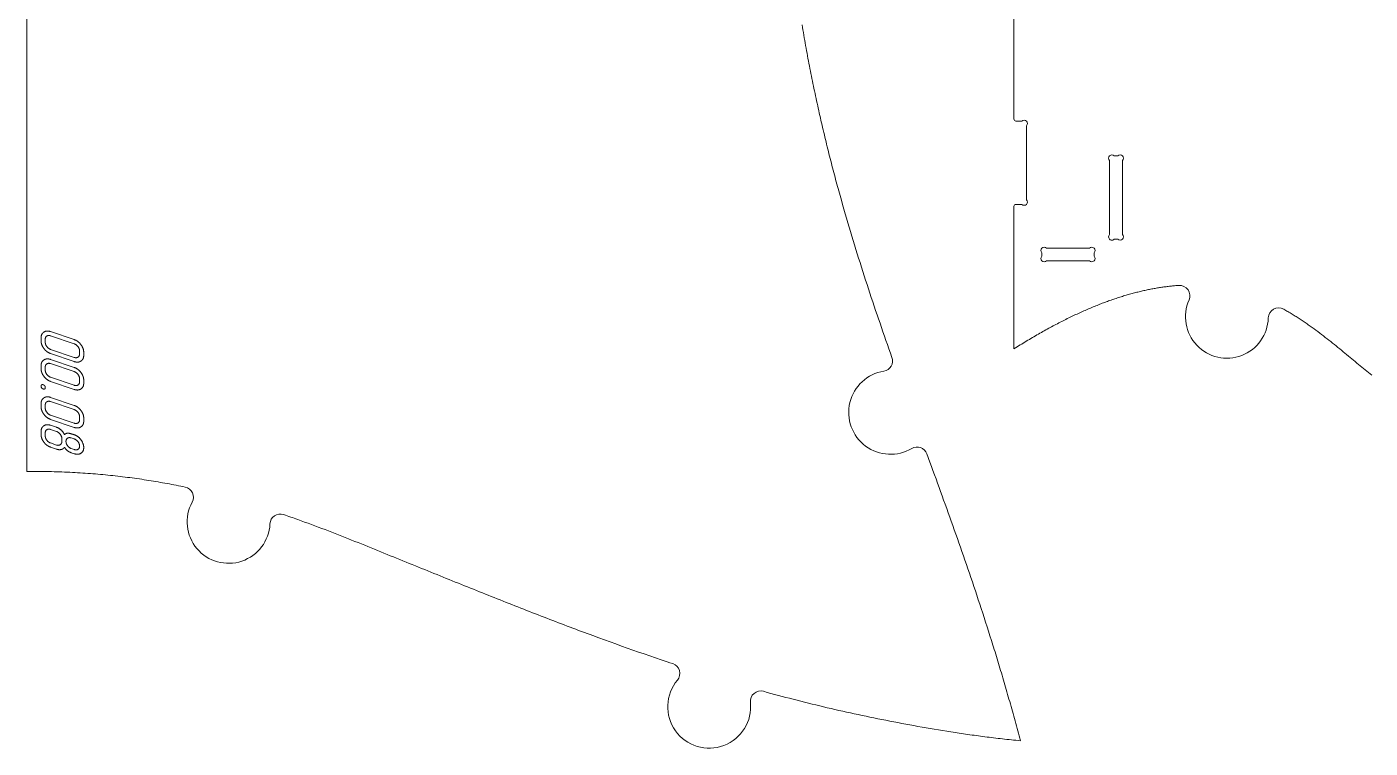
# Model space of a CAD drawing. Header units: millimetres. Extents: x 10 to 1334, y -723 to -10.
# Drawn here: x 10 to 659, y -723 to -375 of the extents above; entities that cross this region are included whole.
import ezdxf

# ---------------------------------------------------------------- set-up
doc = ezdxf.new("R2010")
doc.units = ezdxf.units.MM
doc.layers.add('Cut', color=7, linetype='Continuous', lineweight=0)
doc.layers.add('Mark', color=7, linetype='Continuous', lineweight=0)

msp = doc.modelspace()

# ---------------------------------------------------------------- linework, layer by layer
at = {"layer": 'Cut'}
for points in [[(384.35, -374.2), (384.56, -375.46), (384.77, -376.72), (384.99, -377.98), (385.2, -379.23), (385.42, -380.49), (385.64, -381.73), (385.86, -382.98), (386.08, -384.23), (386.31, -385.47), (386.54, -386.71), (386.76, -387.94), (386.99, -389.18), (387.23, -390.41), (387.46, -391.64), (387.69, -392.86), (387.93, -394.08), (388.17, -395.3), (388.41, -396.52), (388.65, -397.74), (388.89, -398.95), (389.13, -400.16), (389.38, -401.37), (389.62, -402.57), (389.87, -403.77), (390.12, -404.97), (390.37, -406.17), (390.63, -407.36), (390.88, -408.55), (391.13, -409.74), (391.39, -410.93), (391.65, -412.11), (391.91, -413.3), (392.17, -414.48), (392.43, -415.65), (392.69, -416.83), (392.96, -418), (393.23, -419.17), (393.49, -420.34), (393.76, -421.5), (394.03, -422.67), (394.3, -423.83), (394.58, -424.99), (394.85, -426.14), (395.13, -427.3), (395.4, -428.45), (395.68, -429.6), (395.96, -430.75), (396.24, -431.89), (396.52, -433.04), (396.8, -434.18), (397.09, -435.32), (397.37, -436.46), (397.66, -437.59), (397.95, -438.72), (398.24, -439.86), (398.53, -440.99), (398.82, -442.11), (399.11, -443.24), (399.4, -444.36), (399.7, -445.48), (400, -446.6), (400.29, -447.72), (400.59, -448.84), (400.89, -449.95), (401.19, -451.06), (401.49, -452.18), (401.8, -453.28), (402.1, -454.39), (402.4, -455.5), (402.71, -456.6), (403.33, -458.8), (403.94, -461), (404.57, -463.19), (405.2, -465.37), (405.83, -467.55), (406.46, -469.72), (407.1, -471.88), (407.75, -474.04), (408.39, -476.19), (409.04, -478.34), (409.7, -480.48), (410.36, -482.62), (411.02, -484.75), (411.68, -486.87), (412.35, -488.99), (413.02, -491.11), (413.7, -493.22), (414.37, -495.33), (415.05, -497.44), (415.74, -499.54), (416.42, -501.63), (417.11, -503.72), (417.81, -505.81), (418.5, -507.9), (419.2, -509.98), (419.9, -512.06), (420.6, -514.13), (421.31, -516.2), (422.02, -518.27), (422.73, -520.34), (423.44, -522.4), (424.16, -524.47), (424.87, -526.53), (425.59, -528.58), (426.31, -530.64), (427.04, -532.69), (427.76, -534.75, -0.467629), (423.85, -541.35, 1.205944), (437.37, -578.68, -0.46897), (444.61, -581.27), (446.09, -585.3), (446.82, -587.32), (447.56, -589.34), (448.3, -591.36), (449.04, -593.39), (449.77, -595.42), (450.51, -597.45), (451.25, -599.49), (451.99, -601.52), (452.72, -603.56), (453.46, -605.61), (454.19, -607.66), (454.93, -609.71), (455.66, -611.76), (456.4, -613.82), (457.13, -615.88), (457.87, -617.95), (458.6, -620.02), (459.33, -622.09), (460.06, -624.17), (460.79, -626.26), (461.52, -628.34), (462.24, -630.44), (462.97, -632.54), (463.7, -634.64), (464.42, -636.75), (465.14, -638.86), (465.86, -640.98), (466.58, -643.11), (467.3, -645.24), (468.02, -647.38), (468.73, -649.52), (469.45, -651.67), (470.16, -653.82), (470.87, -655.99), (471.58, -658.16), (472.28, -660.33), (472.99, -662.52), (473.69, -664.71), (474.39, -666.9), (475.08, -669.11), (475.78, -671.32), (476.13, -672.43), (476.47, -673.54), (476.82, -674.65), (477.16, -675.77), (477.51, -676.88), (477.85, -678), (478.19, -679.12), (478.54, -680.24), (478.88, -681.37), (479.22, -682.5), (479.56, -683.62), (479.9, -684.75), (480.24, -685.89), (480.58, -687.02), (480.92, -688.16), (481.25, -689.3), (481.59, -690.44), (481.93, -691.58), (482.26, -692.73), (482.6, -693.88), (482.93, -695.03), (483.26, -696.18), (483.59, -697.34), (483.92, -698.49), (484.26, -699.65), (484.59, -700.82), (484.91, -701.98), (485.24, -703.15), (485.57, -704.32), (485.9, -705.49), (486.22, -706.66), (486.55, -707.84), (486.87, -709.02), (487.2, -710.2), (487.52, -711.38), (487.84, -712.57), (488.16, -713.75), (488.48, -714.95), (488.8, -716.14), (489.12, -717.34), (489.43, -718.53), (489.75, -719.74), (488.66, -719.63), (487.57, -719.52), (486.48, -719.42), (485.4, -719.3), (484.32, -719.19), (483.24, -719.08), (482.17, -718.96), (481.1, -718.84), (480.03, -718.72), (478.97, -718.59), (477.91, -718.47), (476.85, -718.34), (475.79, -718.21), (474.74, -718.08), (473.69, -717.95), (472.64, -717.81), (471.6, -717.68), (470.56, -717.54), (469.52, -717.4), (468.48, -717.26), (467.45, -717.11), (466.42, -716.97), (465.39, -716.82), (464.36, -716.68), (463.34, -716.53), (462.32, -716.38), (461.3, -716.22), (460.28, -716.07), (459.26, -715.92), (458.25, -715.76), (457.24, -715.61), (456.23, -715.45), (455.22, -715.29), (454.21, -715.13), (452.2, -714.81), (450.2, -714.48), (448.21, -714.15), (446.22, -713.81), (444.24, -713.48), (442.27, -713.13), (440.3, -712.79), (438.34, -712.44), (436.38, -712.08), (434.43, -711.73), (432.49, -711.36), (430.55, -711), (428.62, -710.63), (426.69, -710.26), (424.77, -709.88), (422.85, -709.5), (420.94, -709.11), (419.04, -708.73), (417.14, -708.33), (415.24, -707.94), (413.36, -707.54), (411.47, -707.14), (409.59, -706.73), (407.72, -706.32), (405.85, -705.91), (403.98, -705.49), (402.12, -705.07), (400.27, -704.64), (398.42, -704.21), (396.57, -703.78), (394.73, -703.34), (392.89, -702.9), (391.06, -702.46), (389.23, -702.01), (387.4, -701.56), (385.58, -701.11), (383.76, -700.65), (381.94, -700.19), (380.13, -699.73), (378.32, -699.26), (376.52, -698.79), (374.72, -698.31), (372.92, -697.83), (371.12, -697.35), (369.33, -696.87), (367.54, -696.38), (365.76, -695.88, 0.528546), (359.45, -701.22, -1.508141), (324.2, -690.48, 0.529097), (321.94, -682.53), (320.56, -682.07), (319.19, -681.61), (316.44, -680.69), (313.69, -679.76), (310.94, -678.82), (308.2, -677.87), (305.45, -676.92), (302.7, -675.96), (299.96, -674.99), (297.21, -674.01), (294.46, -673.03), (291.71, -672.04), (288.95, -671.04), (286.2, -670.03), (283.44, -669.02), (282.06, -668.51), (280.68, -667.99), (279.29, -667.48), (277.91, -666.97), (276.53, -666.45), (275.14, -665.93), (273.76, -665.41), (272.37, -664.89), (270.98, -664.36), (269.59, -663.83), (268.2, -663.31), (266.81, -662.78), (265.42, -662.25), (264.02, -661.71), (262.63, -661.18), (261.23, -660.64), (259.83, -660.1), (258.43, -659.56), (257.03, -659.02), (255.63, -658.47), (254.22, -657.93), (252.81, -657.38), (251.41, -656.83), (250, -656.28), (248.58, -655.73), (247.17, -655.17), (245.76, -654.62), (244.34, -654.06), (242.92, -653.5), (241.5, -652.94), (240.08, -652.38), (238.65, -651.81), (237.22, -651.25), (235.79, -650.68), (234.36, -650.11), (232.93, -649.54), (231.49, -648.97), (230.05, -648.39), (228.61, -647.82), (227.17, -647.24), (225.72, -646.66), (224.27, -646.08), (222.82, -645.5), (221.37, -644.91), (219.91, -644.33), (218.46, -643.74), (216.99, -643.15), (215.53, -642.56), (214.06, -641.97), (212.59, -641.37), (211.12, -640.78), (209.65, -640.18), (208.17, -639.58), (206.69, -638.98), (205.2, -638.38), (203.71, -637.78), (202.22, -637.17), (200.73, -636.57), (199.23, -635.96), (197.73, -635.35), (196.23, -634.74), (194.72, -634.13), (193.21, -633.51), (191.7, -632.9), (190.18, -632.28), (188.66, -631.66), (187.13, -631.04), (185.61, -630.42), (184.08, -629.8), (182.54, -629.17), (181, -628.55), (179.46, -627.92), (177.91, -627.29), (176.36, -626.66), (174.81, -626.03), (173.25, -625.4), (171.68, -624.77), (170.11, -624.14), (168.54, -623.51), (166.96, -622.88), (165.38, -622.25), (163.79, -621.62), (162.19, -620.99), (160.59, -620.36), (158.99, -619.73), (157.38, -619.11), (155.76, -618.48), (154.14, -617.86), (152.51, -617.24), (150.87, -616.62), (149.23, -616.01), (147.58, -615.39), (145.92, -614.78), (144.26, -614.17), (142.59, -613.57), (140.91, -612.97), (140.07, -612.67), (139.23, -612.37), (138.39, -612.07), (137.54, -611.77), (136.69, -611.48), (135.84, -611.18), (134.99, -610.89), (134.13, -610.59, 0.499114), (127.52, -615.08, -1.252634), (89.95, -604.6, 0.501205), (86.58, -597.33), (85.51, -597.11), (84.43, -596.89), (83.36, -596.67), (82.27, -596.46), (81.19, -596.24), (80.1, -596.03), (79.01, -595.82), (77.91, -595.62), (76.82, -595.42), (75.71, -595.22), (74.61, -595.03), (73.5, -594.83), (72.38, -594.64), (71.27, -594.46), (70.14, -594.27), (69.02, -594.09), (67.89, -593.92), (66.76, -593.74), (65.62, -593.57), (64.48, -593.41), (63.34, -593.24), (62.19, -593.08), (61.04, -592.92), (59.88, -592.77), (58.72, -592.62), (57.56, -592.47), (56.39, -592.33), (55.22, -592.19), (54.04, -592.05), (52.87, -591.92), (51.68, -591.79), (50.49, -591.66), (49.3, -591.54), (48.11, -591.42), (46.9, -591.31), (45.7, -591.2), (44.49, -591.09), (43.28, -590.99), (42.06, -590.89), (40.84, -590.79), (39.61, -590.7), (38.38, -590.61), (37.15, -590.53), (35.91, -590.45), (34.67, -590.37), (33.42, -590.3), (32.17, -590.24), (30.91, -590.17), (29.65, -590.11), (28.38, -590.06), (27.11, -590.01), (25.84, -589.96), (24.56, -589.92), (23.28, -589.88), (21.99, -589.85), (20.69, -589.82), (19.4, -589.79), (18.09, -589.77), (16.79, -589.75), (15.47, -589.74), (14.16, -589.73), (12.84, -589.73), (11.51, -589.73), (10.18, -589.74), (10.18, -68.35, -0.414214)], [(659.37, -543.33), (658.58, -542.69), (657.79, -542.05), (657, -541.41), (656.21, -540.76), (655.41, -540.11), (654.6, -539.45), (653.8, -538.79), (652.99, -538.13), (652.18, -537.46), (651.36, -536.79), (650.55, -536.12), (649.72, -535.44), (648.9, -534.76), (648.07, -534.08), (647.24, -533.39), (646.41, -532.7), (645.57, -532.01), (644.73, -531.31), (643.88, -530.62), (643.03, -529.92), (642.17, -529.22), (641.31, -528.53), (640.45, -527.83), (639.58, -527.13), (638.7, -526.44), (637.82, -525.74), (636.94, -525.05), (636.05, -524.36), (635.15, -523.67), (634.25, -522.98), (633.34, -522.3), (632.43, -521.62), (631.51, -520.94), (630.58, -520.27), (630.12, -519.93), (629.65, -519.6), (629.18, -519.27), (628.71, -518.94), (628.24, -518.61), (627.76, -518.28), (627.29, -517.95), (626.81, -517.62), (626.33, -517.3), (625.85, -516.98), (625.37, -516.66), (624.88, -516.34), (624.39, -516.02), (623.9, -515.7), (623.41, -515.39), (622.92, -515.07), (622.43, -514.76), (621.93, -514.45), (621.43, -514.15), (620.93, -513.84), (620.43, -513.54), (619.92, -513.24), (619.42, -512.94), (618.91, -512.64), (618.4, -512.35), (617.88, -512.05), (617.37, -511.76), (616.85, -511.47, 0.56151), (609.43, -515.7, -1.215172), (571.16, -507.01, 0.564471), (566.24, -500), (565.74, -500.03), (565.24, -500.07), (564.73, -500.11), (564.22, -500.16), (563.72, -500.2), (563.2, -500.25), (562.69, -500.3), (562.18, -500.36), (561.66, -500.41), (561.14, -500.47), (560.62, -500.54), (560.1, -500.6), (559.58, -500.67), (559.06, -500.74), (558.53, -500.81), (558, -500.89), (557.47, -500.97), (556.94, -501.05), (556.41, -501.14), (555.87, -501.23), (555.34, -501.32), (554.8, -501.41), (554.26, -501.51), (553.72, -501.61), (553.17, -501.71), (552.63, -501.82), (552.08, -501.92), (551.53, -502.04), (550.98, -502.15), (550.43, -502.27), (549.87, -502.39), (549.32, -502.51), (548.76, -502.64), (548.2, -502.77), (547.64, -502.9), (547.08, -503.04), (546.51, -503.18), (545.94, -503.32), (545.37, -503.47), (544.8, -503.62), (544.23, -503.77), (543.66, -503.92), (543.08, -504.08), (542.5, -504.24), (541.92, -504.41), (541.34, -504.58), (540.75, -504.75), (540.17, -504.92), (539.58, -505.1), (538.99, -505.28), (538.4, -505.47), (537.8, -505.65), (537.21, -505.84), (536.61, -506.04), (536.01, -506.24), (535.41, -506.44), (534.81, -506.64), (534.2, -506.85), (533.59, -507.06), (532.98, -507.28), (532.37, -507.49), (531.76, -507.72), (531.15, -507.94), (530.53, -508.17), (529.91, -508.4), (529.29, -508.64), (528.66, -508.88), (528.04, -509.12), (527.41, -509.36), (526.78, -509.61), (526.15, -509.87), (525.52, -510.12), (524.88, -510.38), (524.24, -510.65), (523.61, -510.92), (522.96, -511.19), (522.32, -511.46), (521.67, -511.74), (521.03, -512.02), (520.38, -512.31), (519.72, -512.6), (519.07, -512.89), (518.41, -513.19), (517.76, -513.49), (517.1, -513.79), (516.43, -514.1), (515.77, -514.41), (515.1, -514.73), (514.43, -515.05), (513.76, -515.37), (513.09, -515.7), (512.41, -516.03), (511.74, -516.37), (511.06, -516.71), (510.37, -517.05), (509.69, -517.4), (509, -517.75), (508.32, -518.1), (507.62, -518.46), (506.93, -518.82), (506.24, -519.19), (505.54, -519.56), (504.84, -519.93), (504.14, -520.31), (503.43, -520.69), (502.73, -521.08), (502.02, -521.47), (501.31, -521.86), (500.6, -522.26), (499.88, -522.67), (499.16, -523.07), (498.44, -523.48), (497.72, -523.9), (497, -524.32), (496.27, -524.74), (495.54, -525.17), (494.81, -525.6), (494.08, -526.04), (493.34, -526.48), (492.61, -526.92), (491.87, -527.37), (491.12, -527.82), (490.38, -528.28), (489.63, -528.74), (488.88, -529.2), (488.13, -529.67), (487.38, -530.15), (486.62, -530.63), (486.62, -461.88, -0.414214), (487.62, -460.88), (490.47, -460.88, 1), (492.72, -458.63), (492.72, -422.92, 1), (490.47, -420.68), (487.62, -420.68, -0.414214), (486.62, -419.68), (486.62, -282.18, -0.414214)]]:
    msp.add_lwpolyline(points, format="xyb", dxfattribs=at)
for points in [[(539.02, -439.72, 1), (536.77, -437.48), (535.06, -437.48, 1), (532.82, -439.72), (532.82, -475.43, 1), (535.06, -477.68), (536.77, -477.68, 1), (539.02, -475.43)], [(502.36, -481.98, 1), (500.12, -484.22), (500.12, -485.93, 1), (502.36, -488.18), (523.07, -488.18, 1), (525.32, -485.93), (525.32, -484.22, 1), (523.07, -481.98)]]:
    msp.add_lwpolyline(points, format="xyb", close=True, dxfattribs=at)
at = {"layer": 'Mark'}
for points in [[(17.05, -525.29), (17.05, -526.72), (17.05, -526.84), (17.06, -526.96), (17.07, -527.08), (17.07, -527.2), (17.09, -527.32), (17.1, -527.43), (17.12, -527.55), (17.14, -527.67), (17.16, -527.79), (17.18, -527.91), (17.21, -528.02), (17.24, -528.14), (17.27, -528.26), (17.31, -528.37), (17.35, -528.49), (17.39, -528.61), (17.43, -528.72), (17.48, -528.84), (17.52, -528.95), (17.57, -529.07), (17.63, -529.18), (17.68, -529.3), (17.74, -529.41), (17.8, -529.53), (17.87, -529.64), (17.93, -529.75), (18, -529.87), (18.08, -529.98), (18.15, -530.09), (18.23, -530.21), (18.31, -530.32), (18.39, -530.43), (18.47, -530.54), (18.56, -530.65), (18.64, -530.76), (18.73, -530.86), (18.82, -530.96), (18.91, -531.06), (19, -531.16), (19.09, -531.26), (19.18, -531.35), (19.28, -531.44), (19.37, -531.53), (19.47, -531.62), (19.57, -531.7), (19.66, -531.78), (19.76, -531.86), (19.86, -531.94), (19.97, -532.01), (20.07, -532.09), (20.17, -532.16), (20.28, -532.23), (20.38, -532.29), (20.49, -532.36), (20.6, -532.42), (20.71, -532.48), (20.82, -532.54), (20.93, -532.59), (21.04, -532.64), (21.16, -532.69), (21.27, -532.74), (21.39, -532.79), (21.51, -532.83), (21.62, -532.87), (33.05, -536.76), (33.17, -536.8), (33.29, -536.83), (33.4, -536.86), (33.52, -536.89), (33.63, -536.92), (33.75, -536.95), (33.86, -536.97), (33.97, -536.98), (34.08, -537), (34.18, -537.01), (34.29, -537.02), (34.4, -537.03), (34.5, -537.03), (34.61, -537.03), (34.71, -537.02), (34.81, -537.02), (34.91, -537.01), (35.01, -537), (35.11, -536.98), (35.21, -536.96), (35.3, -536.94), (35.4, -536.92), (35.49, -536.89), (35.58, -536.86), (35.68, -536.83), (35.77, -536.79), (35.86, -536.75), (35.95, -536.71), (36.03, -536.67), (36.12, -536.62), (36.2, -536.57), (36.29, -536.51), (36.37, -536.46), (36.45, -536.4), (36.53, -536.34), (36.6, -536.27), (36.67, -536.21), (36.74, -536.14), (36.81, -536.07), (36.87, -536), (36.93, -535.93), (36.99, -535.86), (37.05, -535.78), (37.1, -535.7), (37.15, -535.62), (37.2, -535.54), (37.25, -535.45), (37.29, -535.37), (37.33, -535.28), (37.37, -535.19), (37.4, -535.1), (37.44, -535), (37.47, -534.9), (37.49, -534.81), (37.52, -534.71), (37.54, -534.6), (37.56, -534.5), (37.58, -534.39), (37.59, -534.28), (37.6, -534.17), (37.61, -534.06), (37.62, -533.95), (37.62, -533.83), (37.62, -533.71), (37.62, -532.28), (37.62, -532.16), (37.62, -532.05), (37.61, -531.93), (37.6, -531.81), (37.59, -531.69), (37.58, -531.58), (37.56, -531.46), (37.54, -531.34), (37.52, -531.23), (37.49, -531.11), (37.47, -530.99), (37.44, -530.88), (37.4, -530.76), (37.37, -530.65), (37.33, -530.53), (37.29, -530.41), (37.25, -530.3), (37.2, -530.18), (37.15, -530.07), (37.1, -529.96), (37.05, -529.84), (36.99, -529.73), (36.93, -529.61), (36.87, -529.5), (36.81, -529.39), (36.74, -529.27), (36.67, -529.16), (36.6, -529.05), (36.52, -528.93), (36.45, -528.82), (36.37, -528.71), (36.29, -528.6), (36.2, -528.48), (36.12, -528.38), (36.03, -528.27), (35.94, -528.16), (35.85, -528.06), (35.76, -527.96), (35.67, -527.87), (35.58, -527.77), (35.49, -527.68), (35.39, -527.59), (35.3, -527.5), (35.2, -527.41), (35.11, -527.33), (35.01, -527.25), (34.91, -527.17), (34.81, -527.09), (34.71, -527.01), (34.6, -526.94), (34.5, -526.87), (34.39, -526.8), (34.29, -526.74), (34.18, -526.67), (34.07, -526.61), (33.96, -526.55), (33.85, -526.49), (33.74, -526.44), (33.63, -526.39), (33.52, -526.34), (33.4, -526.29), (33.29, -526.24), (33.17, -526.2), (33.05, -526.16), (21.62, -522.27), (21.51, -522.23), (21.39, -522.2), (21.27, -522.17), (21.16, -522.14), (21.05, -522.11), (20.93, -522.09), (20.82, -522.06), (20.71, -522.05), (20.6, -522.03), (20.49, -522.02), (20.39, -522.01), (20.28, -522), (20.18, -522), (20.07, -522), (19.97, -522), (19.87, -522.01), (19.77, -522.02), (19.67, -522.03), (19.57, -522.05), (19.47, -522.06), (19.38, -522.09), (19.28, -522.11), (19.19, -522.14), (19.09, -522.17), (19, -522.2), (18.91, -522.23), (18.82, -522.27), (18.73, -522.32), (18.65, -522.36), (18.56, -522.41), (18.48, -522.46), (18.39, -522.51), (18.31, -522.57), (18.23, -522.63), (18.15, -522.69), (18.08, -522.75), (18.01, -522.81), (17.94, -522.88), (17.87, -522.95), (17.81, -523.02), (17.74, -523.09), (17.69, -523.16), (17.63, -523.24), (17.58, -523.32), (17.52, -523.4), (17.48, -523.48), (17.43, -523.56), (17.39, -523.65), (17.35, -523.74), (17.31, -523.83), (17.27, -523.92), (17.24, -524.01), (17.21, -524.11), (17.18, -524.21), (17.16, -524.3), (17.14, -524.41), (17.12, -524.51), (17.1, -524.62), (17.09, -524.72), (17.07, -524.83), (17.07, -524.94), (17.06, -525.06), (17.05, -525.17)], [(19.05, -525.97), (19.05, -527.4), (19.06, -527.53), (19.07, -527.67), (19.08, -527.8), (19.1, -527.93), (19.13, -528.06), (19.16, -528.19), (19.2, -528.32), (19.24, -528.45), (19.29, -528.58), (19.35, -528.71), (19.41, -528.84), (19.48, -528.97), (19.55, -529.1), (19.63, -529.23), (19.72, -529.35), (19.81, -529.48), (19.9, -529.61), (20, -529.73), (20.1, -529.84), (20.2, -529.95), (20.31, -530.05), (20.42, -530.15), (20.53, -530.25), (20.64, -530.33), (20.75, -530.42), (20.87, -530.5), (20.99, -530.57), (21.11, -530.64), (21.24, -530.7), (21.36, -530.76), (21.49, -530.81), (21.62, -530.86), (33.05, -534.74), (33.18, -534.78), (33.31, -534.82), (33.44, -534.85), (33.56, -534.87), (33.69, -534.88), (33.81, -534.89), (33.92, -534.89), (34.04, -534.89), (34.15, -534.87), (34.26, -534.86), (34.37, -534.83), (34.47, -534.8), (34.58, -534.76), (34.68, -534.71), (34.77, -534.66), (34.87, -534.6), (34.96, -534.53), (35.05, -534.46), (35.13, -534.39), (35.2, -534.31), (35.27, -534.23), (35.33, -534.14), (35.39, -534.05), (35.44, -533.95), (35.48, -533.85), (35.52, -533.75), (35.55, -533.64), (35.58, -533.53), (35.6, -533.41), (35.61, -533.29), (35.62, -533.16), (35.62, -533.03), (35.62, -531.6), (35.62, -531.47), (35.61, -531.34), (35.6, -531.21), (35.58, -531.08), (35.55, -530.95), (35.52, -530.83), (35.48, -530.7), (35.44, -530.57), (35.38, -530.44), (35.33, -530.31), (35.27, -530.18), (35.2, -530.06), (35.12, -529.93), (35.04, -529.8), (34.96, -529.67), (34.87, -529.55), (34.77, -529.42), (34.67, -529.3), (34.57, -529.19), (34.47, -529.08), (34.36, -528.98), (34.26, -528.88), (34.15, -528.78), (34.03, -528.69), (33.92, -528.61), (33.8, -528.53), (33.68, -528.46), (33.56, -528.39), (33.44, -528.33), (33.31, -528.27), (33.18, -528.22), (33.05, -528.17), (21.62, -524.29), (21.49, -524.25), (21.36, -524.21), (21.24, -524.18), (21.11, -524.16), (20.99, -524.15), (20.87, -524.14), (20.76, -524.14), (20.64, -524.14), (20.53, -524.15), (20.42, -524.17), (20.31, -524.2), (20.21, -524.23), (20.1, -524.27), (20, -524.32), (19.91, -524.37), (19.81, -524.43), (19.72, -524.49), (19.63, -524.56), (19.55, -524.63), (19.48, -524.71), (19.41, -524.79), (19.35, -524.88), (19.29, -524.97), (19.24, -525.06), (19.2, -525.16), (19.16, -525.26), (19.13, -525.37), (19.1, -525.48), (19.08, -525.6), (19.07, -525.72), (19.06, -525.84)], [(17.05, -538.73), (17.05, -540.16), (17.05, -540.28), (17.06, -540.4), (17.07, -540.52), (17.07, -540.64), (17.09, -540.76), (17.1, -540.88), (17.12, -541), (17.14, -541.11), (17.16, -541.23), (17.18, -541.35), (17.21, -541.47), (17.24, -541.58), (17.27, -541.7), (17.31, -541.82), (17.35, -541.93), (17.39, -542.05), (17.43, -542.16), (17.48, -542.28), (17.52, -542.4), (17.57, -542.51), (17.63, -542.63), (17.68, -542.74), (17.74, -542.85), (17.8, -542.97), (17.87, -543.08), (17.93, -543.2), (18, -543.31), (18.08, -543.42), (18.15, -543.54), (18.23, -543.65), (18.31, -543.76), (18.39, -543.87), (18.47, -543.99), (18.56, -544.09), (18.64, -544.2), (18.73, -544.31), (18.82, -544.41), (18.91, -544.51), (19, -544.6), (19.09, -544.7), (19.18, -544.79), (19.28, -544.88), (19.37, -544.97), (19.47, -545.06), (19.57, -545.14), (19.66, -545.23), (19.76, -545.31), (19.86, -545.38), (19.97, -545.46), (20.07, -545.53), (20.17, -545.6), (20.28, -545.67), (20.38, -545.74), (20.49, -545.8), (20.6, -545.86), (20.71, -545.92), (20.82, -545.98), (20.93, -546.03), (21.04, -546.09), (21.16, -546.14), (21.27, -546.19), (21.39, -546.23), (21.51, -546.27), (21.62, -546.32), (33.05, -550.2), (33.17, -550.24), (33.29, -550.27), (33.4, -550.31), (33.52, -550.34), (33.63, -550.36), (33.75, -550.39), (33.86, -550.41), (33.97, -550.43), (34.08, -550.44), (34.18, -550.45), (34.29, -550.46), (34.4, -550.47), (34.5, -550.47), (34.61, -550.47), (34.71, -550.47), (34.81, -550.46), (34.91, -550.45), (35.01, -550.44), (35.11, -550.43), (35.21, -550.41), (35.3, -550.39), (35.4, -550.36), (35.49, -550.33), (35.58, -550.3), (35.68, -550.27), (35.77, -550.24), (35.86, -550.2), (35.95, -550.15), (36.03, -550.11), (36.12, -550.06), (36.2, -550.01), (36.29, -549.96), (36.37, -549.9), (36.45, -549.84), (36.53, -549.78), (36.6, -549.72), (36.67, -549.65), (36.74, -549.59), (36.81, -549.52), (36.87, -549.45), (36.93, -549.37), (36.99, -549.3), (37.05, -549.22), (37.1, -549.14), (37.15, -549.06), (37.2, -548.98), (37.25, -548.9), (37.29, -548.81), (37.33, -548.72), (37.37, -548.63), (37.4, -548.54), (37.44, -548.44), (37.47, -548.35), (37.49, -548.25), (37.52, -548.15), (37.54, -548.05), (37.56, -547.94), (37.58, -547.83), (37.59, -547.73), (37.6, -547.62), (37.61, -547.5), (37.62, -547.39), (37.62, -547.27), (37.62, -547.15), (37.62, -545.73), (37.62, -545.61), (37.62, -545.49), (37.61, -545.37), (37.6, -545.25), (37.59, -545.14), (37.58, -545.02), (37.56, -544.9), (37.54, -544.79), (37.52, -544.67), (37.49, -544.55), (37.47, -544.44), (37.44, -544.32), (37.4, -544.2), (37.37, -544.09), (37.33, -543.97), (37.29, -543.86), (37.25, -543.74), (37.2, -543.63), (37.15, -543.51), (37.1, -543.4), (37.05, -543.28), (36.99, -543.17), (36.93, -543.06), (36.87, -542.94), (36.81, -542.83), (36.74, -542.71), (36.67, -542.6), (36.6, -542.49), (36.52, -542.38), (36.45, -542.26), (36.37, -542.15), (36.29, -542.04), (36.2, -541.93), (36.12, -541.82), (36.03, -541.71), (35.94, -541.61), (35.85, -541.51), (35.76, -541.41), (35.67, -541.31), (35.58, -541.21), (35.49, -541.12), (35.39, -541.03), (35.3, -540.94), (35.2, -540.85), (35.11, -540.77), (35.01, -540.69), (34.91, -540.61), (34.81, -540.53), (34.71, -540.46), (34.6, -540.38), (34.5, -540.31), (34.39, -540.24), (34.29, -540.18), (34.18, -540.11), (34.07, -540.05), (33.96, -539.99), (33.85, -539.94), (33.74, -539.88), (33.63, -539.83), (33.52, -539.78), (33.4, -539.73), (33.29, -539.69), (33.17, -539.64), (33.05, -539.6), (21.62, -535.72), (21.51, -535.68), (21.39, -535.64), (21.27, -535.61), (21.16, -535.58), (21.05, -535.55), (20.93, -535.53), (20.82, -535.51), (20.71, -535.49), (20.6, -535.47), (20.49, -535.46), (20.39, -535.45), (20.28, -535.45), (20.18, -535.44), (20.07, -535.44), (19.97, -535.45), (19.87, -535.45), (19.77, -535.46), (19.67, -535.47), (19.57, -535.49), (19.47, -535.51), (19.38, -535.53), (19.28, -535.55), (19.19, -535.58), (19.09, -535.61), (19, -535.64), (18.91, -535.68), (18.82, -535.72), (18.73, -535.76), (18.65, -535.8), (18.56, -535.85), (18.48, -535.9), (18.39, -535.95), (18.31, -536.01), (18.23, -536.07), (18.15, -536.13), (18.08, -536.19), (18.01, -536.26), (17.94, -536.32), (17.87, -536.39), (17.81, -536.46), (17.74, -536.53), (17.69, -536.61), (17.63, -536.68), (17.58, -536.76), (17.52, -536.84), (17.48, -536.92), (17.43, -537.01), (17.39, -537.09), (17.35, -537.18), (17.31, -537.27), (17.27, -537.36), (17.24, -537.45), (17.21, -537.55), (17.18, -537.65), (17.16, -537.75), (17.14, -537.85), (17.12, -537.95), (17.1, -538.06), (17.09, -538.17), (17.07, -538.28), (17.07, -538.39), (17.06, -538.5), (17.05, -538.62)], [(19.05, -539.41), (19.05, -540.84), (19.06, -540.98), (19.07, -541.11), (19.08, -541.24), (19.1, -541.37), (19.13, -541.5), (19.16, -541.63), (19.2, -541.77), (19.24, -541.9), (19.29, -542.03), (19.35, -542.16), (19.41, -542.28), (19.48, -542.41), (19.55, -542.54), (19.63, -542.67), (19.72, -542.8), (19.81, -542.92), (19.9, -543.05), (20, -543.17), (20.1, -543.28), (20.2, -543.39), (20.31, -543.5), (20.42, -543.59), (20.53, -543.69), (20.64, -543.78), (20.75, -543.86), (20.87, -543.94), (20.99, -544.01), (21.11, -544.08), (21.24, -544.14), (21.36, -544.2), (21.49, -544.25), (21.62, -544.3), (33.05, -548.19), (33.18, -548.23), (33.31, -548.26), (33.44, -548.29), (33.56, -548.31), (33.69, -548.33), (33.81, -548.33), (33.92, -548.34), (34.04, -548.33), (34.15, -548.32), (34.26, -548.3), (34.37, -548.27), (34.47, -548.24), (34.58, -548.2), (34.68, -548.15), (34.77, -548.1), (34.87, -548.04), (34.96, -547.98), (35.05, -547.91), (35.13, -547.83), (35.2, -547.75), (35.27, -547.67), (35.33, -547.58), (35.39, -547.49), (35.44, -547.4), (35.48, -547.3), (35.52, -547.19), (35.55, -547.08), (35.58, -546.97), (35.6, -546.85), (35.61, -546.73), (35.62, -546.6), (35.62, -546.47), (35.62, -545.05), (35.62, -544.92), (35.61, -544.79), (35.6, -544.66), (35.58, -544.53), (35.55, -544.4), (35.52, -544.27), (35.48, -544.14), (35.44, -544.01), (35.38, -543.88), (35.33, -543.75), (35.27, -543.63), (35.2, -543.5), (35.12, -543.37), (35.04, -543.24), (34.96, -543.12), (34.87, -542.99), (34.77, -542.86), (34.67, -542.75), (34.57, -542.63), (34.47, -542.52), (34.36, -542.42), (34.26, -542.32), (34.15, -542.23), (34.03, -542.14), (33.92, -542.05), (33.8, -541.98), (33.68, -541.9), (33.56, -541.83), (33.44, -541.77), (33.31, -541.71), (33.18, -541.66), (33.05, -541.61), (21.62, -537.73), (21.49, -537.69), (21.36, -537.65), (21.24, -537.63), (21.11, -537.6), (20.99, -537.59), (20.87, -537.58), (20.76, -537.58), (20.64, -537.59), (20.53, -537.6), (20.42, -537.62), (20.31, -537.64), (20.21, -537.67), (20.1, -537.71), (20, -537.76), (19.91, -537.81), (19.81, -537.87), (19.72, -537.93), (19.63, -538), (19.55, -538.08), (19.48, -538.15), (19.41, -538.23), (19.35, -538.32), (19.29, -538.41), (19.24, -538.51), (19.2, -538.6), (19.16, -538.71), (19.13, -538.81), (19.1, -538.93), (19.08, -539.04), (19.07, -539.16), (19.06, -539.29)], [(19.05, -549.29), (19.05, -549.22), (19.05, -549.16), (19.04, -549.1), (19.04, -549.05), (19.03, -548.99), (19.02, -548.93), (19.01, -548.88), (18.99, -548.83), (18.97, -548.78), (18.96, -548.72), (18.94, -548.68), (18.91, -548.63), (18.89, -548.58), (18.86, -548.54), (18.83, -548.49), (18.8, -548.45), (18.77, -548.41), (18.74, -548.37), (18.7, -548.33), (18.66, -548.29), (18.62, -548.26), (18.58, -548.22), (18.54, -548.19), (18.49, -548.16), (18.44, -548.13), (18.39, -548.1), (18.34, -548.07), (18.29, -548.04), (18.23, -548.02), (18.17, -547.99), (18.11, -547.97), (18.05, -547.95), (17.99, -547.93), (17.93, -547.91), (17.87, -547.89), (17.82, -547.88), (17.77, -547.87), (17.71, -547.87), (17.66, -547.86), (17.62, -547.86), (17.57, -547.86), (17.53, -547.86), (17.48, -547.87), (17.44, -547.88), (17.41, -547.89), (17.37, -547.9), (17.34, -547.92), (17.3, -547.94), (17.27, -547.96), (17.24, -547.99), (17.22, -548.01), (17.19, -548.04), (17.17, -548.08), (17.15, -548.11), (17.13, -548.15), (17.12, -548.19), (17.1, -548.23), (17.09, -548.28), (17.08, -548.33), (17.07, -548.38), (17.06, -548.43), (17.06, -548.49), (17.05, -548.54), (17.05, -548.61), (17.05, -548.67), (17.06, -548.73), (17.06, -548.79), (17.07, -548.85), (17.08, -548.91), (17.09, -548.96), (17.1, -549.02), (17.12, -549.07), (17.13, -549.12), (17.15, -549.17), (17.17, -549.22), (17.19, -549.27), (17.22, -549.32), (17.24, -549.36), (17.27, -549.41), (17.3, -549.45), (17.34, -549.49), (17.37, -549.53), (17.41, -549.57), (17.44, -549.61), (17.48, -549.65), (17.53, -549.68), (17.57, -549.72), (17.62, -549.75), (17.66, -549.78), (17.71, -549.81), (17.77, -549.84), (17.82, -549.86), (17.87, -549.89), (17.93, -549.91), (17.99, -549.94), (18.05, -549.96), (18.11, -549.98), (18.17, -550), (18.23, -550.01), (18.29, -550.02), (18.34, -550.03), (18.39, -550.04), (18.44, -550.04), (18.49, -550.05), (18.54, -550.04), (18.58, -550.04), (18.62, -550.03), (18.66, -550.02), (18.7, -550.01), (18.74, -550), (18.77, -549.98), (18.8, -549.96), (18.83, -549.94), (18.86, -549.91), (18.89, -549.89), (18.91, -549.86), (18.94, -549.82), (18.96, -549.79), (18.97, -549.75), (18.99, -549.71), (19.01, -549.66), (19.02, -549.62), (19.03, -549.57), (19.04, -549.52), (19.04, -549.46), (19.05, -549.41), (19.05, -549.35)], [(17.05, -557.05), (17.05, -558.48), (17.05, -558.6), (17.06, -558.72), (17.07, -558.84), (17.07, -558.95), (17.09, -559.07), (17.1, -559.19), (17.12, -559.31), (17.14, -559.43), (17.16, -559.55), (17.18, -559.66), (17.21, -559.78), (17.24, -559.9), (17.27, -560.01), (17.31, -560.13), (17.35, -560.25), (17.39, -560.36), (17.43, -560.48), (17.48, -560.59), (17.52, -560.71), (17.57, -560.82), (17.63, -560.94), (17.68, -561.05), (17.74, -561.17), (17.8, -561.28), (17.87, -561.4), (17.93, -561.51), (18, -561.62), (18.08, -561.74), (18.15, -561.85), (18.23, -561.96), (18.31, -562.08), (18.39, -562.19), (18.47, -562.3), (18.56, -562.41), (18.64, -562.52), (18.73, -562.62), (18.82, -562.72), (18.91, -562.82), (19, -562.92), (19.09, -563.01), (19.18, -563.11), (19.28, -563.2), (19.37, -563.29), (19.47, -563.37), (19.57, -563.46), (19.66, -563.54), (19.76, -563.62), (19.86, -563.7), (19.97, -563.77), (20.07, -563.84), (20.17, -563.92), (20.28, -563.98), (20.38, -564.05), (20.49, -564.11), (20.6, -564.18), (20.71, -564.24), (20.82, -564.29), (20.93, -564.35), (21.04, -564.4), (21.16, -564.45), (21.27, -564.5), (21.39, -564.55), (21.51, -564.59), (21.62, -564.63), (33.05, -568.51), (33.17, -568.55), (33.29, -568.59), (33.4, -568.62), (33.52, -568.65), (33.63, -568.68), (33.75, -568.7), (33.86, -568.72), (33.97, -568.74), (34.08, -568.76), (34.18, -568.77), (34.29, -568.78), (34.4, -568.78), (34.5, -568.79), (34.61, -568.79), (34.71, -568.78), (34.81, -568.78), (34.91, -568.77), (35.01, -568.75), (35.11, -568.74), (35.21, -568.72), (35.3, -568.7), (35.4, -568.68), (35.49, -568.65), (35.58, -568.62), (35.68, -568.59), (35.77, -568.55), (35.86, -568.51), (35.95, -568.47), (36.03, -568.42), (36.12, -568.37), (36.2, -568.32), (36.29, -568.27), (36.37, -568.21), (36.45, -568.15), (36.53, -568.09), (36.6, -568.03), (36.67, -567.97), (36.74, -567.9), (36.81, -567.83), (36.87, -567.76), (36.93, -567.69), (36.99, -567.61), (37.05, -567.54), (37.1, -567.46), (37.15, -567.38), (37.2, -567.3), (37.25, -567.21), (37.29, -567.12), (37.33, -567.04), (37.37, -566.95), (37.4, -566.85), (37.44, -566.76), (37.47, -566.66), (37.49, -566.56), (37.52, -566.46), (37.54, -566.36), (37.56, -566.26), (37.58, -566.15), (37.59, -566.04), (37.6, -565.93), (37.61, -565.82), (37.62, -565.7), (37.62, -565.59), (37.62, -565.47), (37.62, -564.04), (37.62, -563.92), (37.62, -563.8), (37.61, -563.69), (37.6, -563.57), (37.59, -563.45), (37.58, -563.33), (37.56, -563.22), (37.54, -563.1), (37.52, -562.98), (37.49, -562.87), (37.47, -562.75), (37.44, -562.63), (37.4, -562.52), (37.37, -562.4), (37.33, -562.29), (37.29, -562.17), (37.25, -562.06), (37.2, -561.94), (37.15, -561.83), (37.1, -561.71), (37.05, -561.6), (36.99, -561.48), (36.93, -561.37), (36.87, -561.26), (36.81, -561.14), (36.74, -561.03), (36.67, -560.92), (36.6, -560.8), (36.52, -560.69), (36.45, -560.58), (36.37, -560.46), (36.29, -560.35), (36.2, -560.24), (36.12, -560.13), (36.03, -560.03), (35.94, -559.92), (35.85, -559.82), (35.76, -559.72), (35.67, -559.62), (35.58, -559.53), (35.49, -559.43), (35.39, -559.34), (35.3, -559.25), (35.2, -559.17), (35.11, -559.08), (35.01, -559), (34.91, -558.92), (34.81, -558.85), (34.71, -558.77), (34.6, -558.7), (34.5, -558.63), (34.39, -558.56), (34.29, -558.49), (34.18, -558.43), (34.07, -558.37), (33.96, -558.31), (33.85, -558.25), (33.74, -558.2), (33.63, -558.14), (33.52, -558.09), (33.4, -558.05), (33.29, -558), (33.17, -557.96), (33.05, -557.91), (21.62, -554.03), (21.51, -553.99), (21.39, -553.96), (21.27, -553.92), (21.16, -553.89), (21.05, -553.87), (20.93, -553.84), (20.82, -553.82), (20.71, -553.8), (20.6, -553.79), (20.49, -553.78), (20.39, -553.77), (20.28, -553.76), (20.18, -553.76), (20.07, -553.76), (19.97, -553.76), (19.87, -553.77), (19.77, -553.78), (19.67, -553.79), (19.57, -553.8), (19.47, -553.82), (19.38, -553.84), (19.28, -553.87), (19.19, -553.89), (19.09, -553.92), (19, -553.96), (18.91, -553.99), (18.82, -554.03), (18.73, -554.07), (18.65, -554.12), (18.56, -554.16), (18.48, -554.22), (18.39, -554.27), (18.31, -554.33), (18.23, -554.38), (18.15, -554.44), (18.08, -554.51), (18.01, -554.57), (17.94, -554.64), (17.87, -554.7), (17.81, -554.77), (17.74, -554.85), (17.69, -554.92), (17.63, -555), (17.58, -555.07), (17.52, -555.15), (17.48, -555.24), (17.43, -555.32), (17.39, -555.41), (17.35, -555.49), (17.31, -555.58), (17.27, -555.67), (17.24, -555.77), (17.21, -555.86), (17.18, -555.96), (17.16, -556.06), (17.14, -556.16), (17.12, -556.27), (17.1, -556.37), (17.09, -556.48), (17.07, -556.59), (17.07, -556.7), (17.06, -556.82), (17.05, -556.93)], [(19.05, -557.73), (19.05, -559.16), (19.06, -559.29), (19.07, -559.42), (19.08, -559.55), (19.1, -559.69), (19.13, -559.82), (19.16, -559.95), (19.2, -560.08), (19.24, -560.21), (19.29, -560.34), (19.35, -560.47), (19.41, -560.6), (19.48, -560.73), (19.55, -560.86), (19.63, -560.98), (19.72, -561.11), (19.81, -561.24), (19.9, -561.36), (20, -561.48), (20.1, -561.6), (20.2, -561.71), (20.31, -561.81), (20.42, -561.91), (20.53, -562), (20.64, -562.09), (20.75, -562.17), (20.87, -562.25), (20.99, -562.33), (21.11, -562.39), (21.24, -562.46), (21.36, -562.52), (21.49, -562.57), (21.62, -562.62), (33.05, -566.5), (33.18, -566.54), (33.31, -566.58), (33.44, -566.6), (33.56, -566.63), (33.69, -566.64), (33.81, -566.65), (33.92, -566.65), (34.04, -566.64), (34.15, -566.63), (34.26, -566.61), (34.37, -566.59), (34.47, -566.55), (34.58, -566.51), (34.68, -566.47), (34.77, -566.41), (34.87, -566.36), (34.96, -566.29), (35.05, -566.22), (35.13, -566.15), (35.2, -566.07), (35.27, -565.98), (35.33, -565.9), (35.39, -565.81), (35.44, -565.71), (35.48, -565.61), (35.52, -565.51), (35.55, -565.4), (35.58, -565.28), (35.6, -565.17), (35.61, -565.05), (35.62, -564.92), (35.62, -564.79), (35.62, -563.36), (35.62, -563.23), (35.61, -563.1), (35.6, -562.97), (35.58, -562.84), (35.55, -562.71), (35.52, -562.58), (35.48, -562.45), (35.44, -562.33), (35.38, -562.2), (35.33, -562.07), (35.27, -561.94), (35.2, -561.81), (35.12, -561.68), (35.04, -561.56), (34.96, -561.43), (34.87, -561.3), (34.77, -561.18), (34.67, -561.06), (34.57, -560.95), (34.47, -560.84), (34.36, -560.73), (34.26, -560.63), (34.15, -560.54), (34.03, -560.45), (33.92, -560.37), (33.8, -560.29), (33.68, -560.22), (33.56, -560.15), (33.44, -560.09), (33.31, -560.03), (33.18, -559.98), (33.05, -559.93), (21.62, -556.04), (21.49, -556), (21.36, -555.97), (21.24, -555.94), (21.11, -555.92), (20.99, -555.9), (20.87, -555.9), (20.76, -555.89), (20.64, -555.9), (20.53, -555.91), (20.42, -555.93), (20.31, -555.96), (20.21, -555.99), (20.1, -556.03), (20, -556.07), (19.91, -556.12), (19.81, -556.18), (19.72, -556.25), (19.63, -556.32), (19.55, -556.39), (19.48, -556.47), (19.41, -556.55), (19.35, -556.63), (19.29, -556.73), (19.24, -556.82), (19.2, -556.92), (19.16, -557.02), (19.13, -557.13), (19.1, -557.24), (19.08, -557.36), (19.07, -557.48), (19.06, -557.6)], [(17.05, -570.49), (17.05, -571.92), (17.05, -572.04), (17.06, -572.16), (17.07, -572.28), (17.07, -572.4), (17.09, -572.52), (17.1, -572.63), (17.12, -572.75), (17.14, -572.87), (17.16, -572.99), (17.18, -573.11), (17.21, -573.22), (17.24, -573.34), (17.27, -573.46), (17.31, -573.57), (17.35, -573.69), (17.39, -573.8), (17.43, -573.92), (17.48, -574.04), (17.52, -574.15), (17.57, -574.27), (17.63, -574.38), (17.68, -574.49), (17.74, -574.61), (17.8, -574.72), (17.87, -574.84), (17.93, -574.95), (18, -575.06), (18.08, -575.18), (18.15, -575.29), (18.23, -575.4), (18.31, -575.51), (18.39, -575.62), (18.47, -575.74), (18.56, -575.84), (18.64, -575.95), (18.73, -576.05), (18.82, -576.16), (18.91, -576.25), (19, -576.35), (19.09, -576.45), (19.18, -576.54), (19.28, -576.63), (19.37, -576.72), (19.47, -576.81), (19.57, -576.89), (19.66, -576.97), (19.76, -577.05), (19.86, -577.13), (19.97, -577.2), (20.07, -577.27), (20.17, -577.35), (20.28, -577.41), (20.38, -577.48), (20.49, -577.54), (20.6, -577.61), (20.71, -577.66), (20.82, -577.72), (20.93, -577.78), (21.04, -577.83), (21.16, -577.88), (21.27, -577.93), (21.39, -577.97), (21.51, -578.02), (21.62, -578.06), (24.48, -579.03), (24.64, -579.08), (24.8, -579.13), (24.95, -579.17), (25.11, -579.2), (25.26, -579.23), (25.41, -579.25), (25.56, -579.27), (25.71, -579.28), (25.85, -579.29), (26, -579.29), (26.14, -579.28), (26.29, -579.27), (26.43, -579.25), (26.57, -579.23), (26.71, -579.2), (26.84, -579.17), (26.98, -579.13), (27.1, -579.09), (27.23, -579.04), (27.34, -578.99), (27.46, -578.93), (27.56, -578.87), (27.66, -578.81), (27.76, -578.74), (27.85, -578.67), (27.93, -578.59), (28.01, -578.51), (28.09, -578.42), (28.16, -578.33), (28.22, -578.24), (28.28, -578.14), (28.33, -578.04), (28.4, -578.16), (28.47, -578.28), (28.55, -578.39), (28.62, -578.51), (28.7, -578.62), (28.78, -578.73), (28.86, -578.84), (28.95, -578.94), (29.04, -579.04), (29.13, -579.14), (29.22, -579.24), (29.31, -579.34), (29.4, -579.43), (29.5, -579.52), (29.6, -579.61), (29.7, -579.69), (29.81, -579.78), (29.91, -579.86), (30.02, -579.94), (30.13, -580.01), (30.24, -580.09), (30.36, -580.16), (30.47, -580.23), (30.59, -580.29), (30.71, -580.36), (30.83, -580.42), (30.96, -580.48), (31.08, -580.53), (31.21, -580.59), (31.34, -580.64), (31.48, -580.69), (31.61, -580.74), (33.07, -581.23), (33.24, -581.29), (33.42, -581.34), (33.59, -581.38), (33.75, -581.42), (33.92, -581.45), (34.08, -581.47), (34.24, -581.49), (34.4, -581.5), (34.56, -581.5), (34.71, -581.5), (34.86, -581.49), (35.01, -581.47), (35.16, -581.45), (35.3, -581.42), (35.45, -581.38), (35.59, -581.34), (35.72, -581.29), (35.86, -581.23), (35.99, -581.17), (36.12, -581.1), (36.25, -581.02), (36.37, -580.93), (36.49, -580.85), (36.6, -580.75), (36.71, -580.66), (36.81, -580.56), (36.9, -580.45), (36.99, -580.34), (37.08, -580.23), (37.15, -580.11), (37.22, -579.98), (37.29, -579.85), (37.35, -579.72), (37.4, -579.59), (37.45, -579.44), (37.49, -579.3), (37.53, -579.15), (37.56, -578.99), (37.59, -578.83), (37.6, -578.67), (37.62, -578.5), (37.62, -578.33), (37.62, -578.15), (37.62, -577.97), (37.61, -577.8), (37.59, -577.62), (37.57, -577.44), (37.54, -577.27), (37.51, -577.09), (37.47, -576.92), (37.42, -576.74), (37.37, -576.57), (37.31, -576.39), (37.25, -576.22), (37.18, -576.05), (37.11, -575.88), (37.03, -575.71), (36.94, -575.53), (36.85, -575.36), (36.75, -575.19), (36.64, -575.02), (36.53, -574.85), (36.42, -574.68), (36.3, -574.52), (36.17, -574.35), (36.04, -574.19), (35.91, -574.03), (35.78, -573.88), (35.64, -573.74), (35.51, -573.6), (35.36, -573.46), (35.22, -573.33), (35.08, -573.21), (34.93, -573.09), (34.78, -572.97), (34.62, -572.86), (34.47, -572.76), (34.31, -572.66), (34.15, -572.56), (33.98, -572.47), (33.82, -572.39), (33.65, -572.31), (33.48, -572.23), (33.3, -572.16), (33.13, -572.1), (33.04, -572.07), (32.95, -572.04), (32.77, -571.98), (32.59, -571.92), (32.42, -571.86), (32.26, -571.81), (32.1, -571.76), (31.95, -571.72), (31.8, -571.67), (31.65, -571.63), (31.52, -571.59), (31.38, -571.56), (31.25, -571.52), (31.13, -571.49), (31.01, -571.46), (30.89, -571.44), (30.78, -571.41), (30.68, -571.39), (30.58, -571.37), (30.49, -571.36), (30.4, -571.34), (30.31, -571.33), (30.27, -571.33), (30.26, -571.33), (30.25, -571.33), (30.22, -571.32), (30.1, -571.32), (29.99, -571.31), (29.88, -571.31), (29.78, -571.32), (29.67, -571.32), (29.57, -571.34), (29.47, -571.36), (29.37, -571.38), (29.28, -571.4), (29.19, -571.43), (29.1, -571.47), (29.01, -571.51), (28.92, -571.55), (28.84, -571.6), (28.76, -571.65), (28.68, -571.71), (28.61, -571.77), (28.53, -571.83), (28.46, -571.9), (28.4, -571.97), (28.33, -572.05), (28.28, -571.91), (28.22, -571.78), (28.16, -571.64), (28.09, -571.5), (28.02, -571.37), (27.94, -571.23), (27.85, -571.1), (27.76, -570.96), (27.67, -570.83), (27.57, -570.69), (27.46, -570.56), (27.35, -570.43), (27.23, -570.3), (27.11, -570.17), (26.98, -570.04), (26.85, -569.91), (26.71, -569.78), (26.58, -569.66), (26.44, -569.54), (26.29, -569.43), (26.15, -569.32), (26.01, -569.22), (25.86, -569.12), (25.71, -569.03), (25.57, -568.94), (25.42, -568.85), (25.26, -568.77), (25.11, -568.7), (24.96, -568.63), (24.8, -568.56), (24.64, -568.5), (24.48, -568.44), (21.62, -567.47), (21.51, -567.43), (21.39, -567.4), (21.27, -567.37), (21.16, -567.34), (21.05, -567.31), (20.93, -567.29), (20.82, -567.26), (20.71, -567.25), (20.6, -567.23), (20.49, -567.22), (20.39, -567.21), (20.28, -567.2), (20.18, -567.2), (20.07, -567.2), (19.97, -567.2), (19.87, -567.21), (19.77, -567.22), (19.67, -567.23), (19.57, -567.25), (19.47, -567.26), (19.38, -567.29), (19.28, -567.31), (19.19, -567.34), (19.09, -567.37), (19, -567.4), (18.91, -567.43), (18.82, -567.47), (18.73, -567.52), (18.65, -567.56), (18.56, -567.61), (18.48, -567.66), (18.39, -567.71), (18.31, -567.77), (18.23, -567.83), (18.15, -567.89), (18.08, -567.95), (18.01, -568.01), (17.94, -568.08), (17.87, -568.15), (17.81, -568.22), (17.74, -568.29), (17.69, -568.36), (17.63, -568.44), (17.58, -568.52), (17.52, -568.6), (17.48, -568.68), (17.43, -568.76), (17.39, -568.85), (17.35, -568.94), (17.31, -569.03), (17.27, -569.12), (17.24, -569.21), (17.21, -569.31), (17.18, -569.4), (17.16, -569.5), (17.14, -569.61), (17.12, -569.71), (17.1, -569.82), (17.09, -569.92), (17.07, -570.03), (17.07, -570.14), (17.06, -570.26), (17.05, -570.37)], [(19.05, -571.17), (19.05, -572.6), (19.06, -572.73), (19.07, -572.86), (19.08, -573), (19.1, -573.13), (19.13, -573.26), (19.16, -573.39), (19.2, -573.52), (19.24, -573.65), (19.29, -573.78), (19.35, -573.91), (19.41, -574.04), (19.48, -574.17), (19.55, -574.29), (19.63, -574.42), (19.72, -574.55), (19.81, -574.67), (19.9, -574.8), (20, -574.92), (20.1, -575.03), (20.2, -575.14), (20.31, -575.24), (20.42, -575.34), (20.53, -575.43), (20.64, -575.52), (20.75, -575.6), (20.87, -575.68), (20.99, -575.76), (21.11, -575.82), (21.24, -575.89), (21.36, -575.94), (21.49, -576), (21.62, -576.04), (24.48, -577.02), (24.61, -577.06), (24.74, -577.09), (24.87, -577.12), (24.99, -577.14), (25.12, -577.16), (25.23, -577.17), (25.35, -577.17), (25.47, -577.16), (25.58, -577.15), (25.69, -577.13), (25.8, -577.11), (25.9, -577.07), (26, -577.03), (26.1, -576.99), (26.2, -576.94), (26.3, -576.88), (26.39, -576.81), (26.48, -576.74), (26.55, -576.67), (26.63, -576.59), (26.7, -576.51), (26.76, -576.42), (26.81, -576.33), (26.86, -576.24), (26.91, -576.14), (26.95, -576.03), (26.98, -575.93), (27.01, -575.81), (27.03, -575.7), (27.04, -575.57), (27.05, -575.45), (27.05, -575.32), (27.05, -573.89), (27.05, -573.76), (27.04, -573.63), (27.03, -573.5), (27.01, -573.37), (26.98, -573.24), (26.95, -573.11), (26.91, -572.98), (26.86, -572.86), (26.81, -572.73), (26.76, -572.6), (26.7, -572.47), (26.63, -572.34), (26.55, -572.21), (26.47, -572.09), (26.39, -571.96), (26.3, -571.83), (26.2, -571.71), (26.1, -571.59), (26, -571.48), (25.9, -571.37), (25.79, -571.26), (25.68, -571.16), (25.58, -571.07), (25.46, -570.98), (25.35, -570.9), (25.23, -570.82), (25.11, -570.75), (24.99, -570.68), (24.87, -570.62), (24.74, -570.56), (24.61, -570.51), (24.48, -570.46), (21.62, -569.49), (21.49, -569.45), (21.36, -569.41), (21.24, -569.38), (21.11, -569.36), (20.99, -569.35), (20.87, -569.34), (20.76, -569.34), (20.64, -569.34), (20.53, -569.35), (20.42, -569.37), (20.31, -569.4), (20.21, -569.43), (20.1, -569.47), (20, -569.52), (19.91, -569.57), (19.81, -569.63), (19.72, -569.69), (19.63, -569.76), (19.55, -569.83), (19.48, -569.91), (19.41, -569.99), (19.35, -570.08), (19.29, -570.17), (19.24, -570.26), (19.2, -570.36), (19.16, -570.46), (19.13, -570.57), (19.1, -570.68), (19.08, -570.8), (19.07, -570.92), (19.06, -571.04)], [(31.61, -578.72), (33.07, -579.22), (33.2, -579.26), (33.33, -579.3), (33.45, -579.32), (33.58, -579.35), (33.7, -579.36), (33.82, -579.37), (33.94, -579.37), (34.05, -579.36), (34.16, -579.35), (34.27, -579.33), (34.38, -579.31), (34.48, -579.28), (34.58, -579.24), (34.68, -579.19), (34.78, -579.14), (34.88, -579.08), (34.97, -579.01), (35.05, -578.94), (35.13, -578.87), (35.2, -578.79), (35.27, -578.71), (35.33, -578.62), (35.39, -578.53), (35.44, -578.43), (35.48, -578.33), (35.52, -578.23), (35.55, -578.12), (35.58, -578), (35.6, -577.89), (35.61, -577.76), (35.62, -577.63), (35.62, -577.5), (35.62, -577.37), (35.61, -577.24), (35.6, -577.11), (35.58, -576.98), (35.55, -576.86), (35.52, -576.73), (35.48, -576.6), (35.44, -576.47), (35.39, -576.34), (35.33, -576.22), (35.27, -576.09), (35.2, -575.96), (35.13, -575.83), (35.05, -575.71), (34.96, -575.58), (34.87, -575.46), (34.78, -575.33), (34.68, -575.21), (34.58, -575.1), (34.48, -574.99), (34.37, -574.89), (34.27, -574.79), (34.16, -574.7), (34.05, -574.61), (33.93, -574.53), (33.82, -574.45), (33.7, -574.38), (33.58, -574.31), (33.45, -574.25), (33.33, -574.19), (33.2, -574.14), (33.07, -574.09), (31.61, -573.6), (31.48, -573.55), (31.35, -573.52), (31.22, -573.49), (31.09, -573.47), (30.97, -573.45), (30.85, -573.44), (30.73, -573.44), (30.62, -573.45), (30.51, -573.46), (30.4, -573.48), (30.29, -573.5), (30.18, -573.53), (30.08, -573.57), (29.98, -573.62), (29.89, -573.67), (29.79, -573.73), (29.7, -573.8), (29.62, -573.87), (29.54, -573.94), (29.47, -574.02), (29.4, -574.1), (29.34, -574.19), (29.29, -574.28), (29.24, -574.37), (29.2, -574.47), (29.16, -574.58), (29.13, -574.69), (29.1, -574.8), (29.08, -574.92), (29.06, -575.04), (29.06, -575.17), (29.05, -575.3), (29.06, -575.43), (29.07, -575.56), (29.08, -575.69), (29.1, -575.82), (29.13, -575.95), (29.16, -576.08), (29.2, -576.21), (29.24, -576.34), (29.29, -576.47), (29.35, -576.6), (29.41, -576.72), (29.48, -576.85), (29.55, -576.98), (29.63, -577.1), (29.72, -577.23), (29.81, -577.36), (29.9, -577.48), (30, -577.6), (30.1, -577.71), (30.2, -577.82), (30.31, -577.92), (30.41, -578.02), (30.52, -578.12), (30.63, -578.2), (30.75, -578.29), (30.86, -578.36), (30.98, -578.44), (31.1, -578.5), (31.23, -578.57), (31.35, -578.62), (31.48, -578.68)]]:
    msp.add_lwpolyline(points, close=True, dxfattribs=at)

doc.saveas('drawing.dxf')
